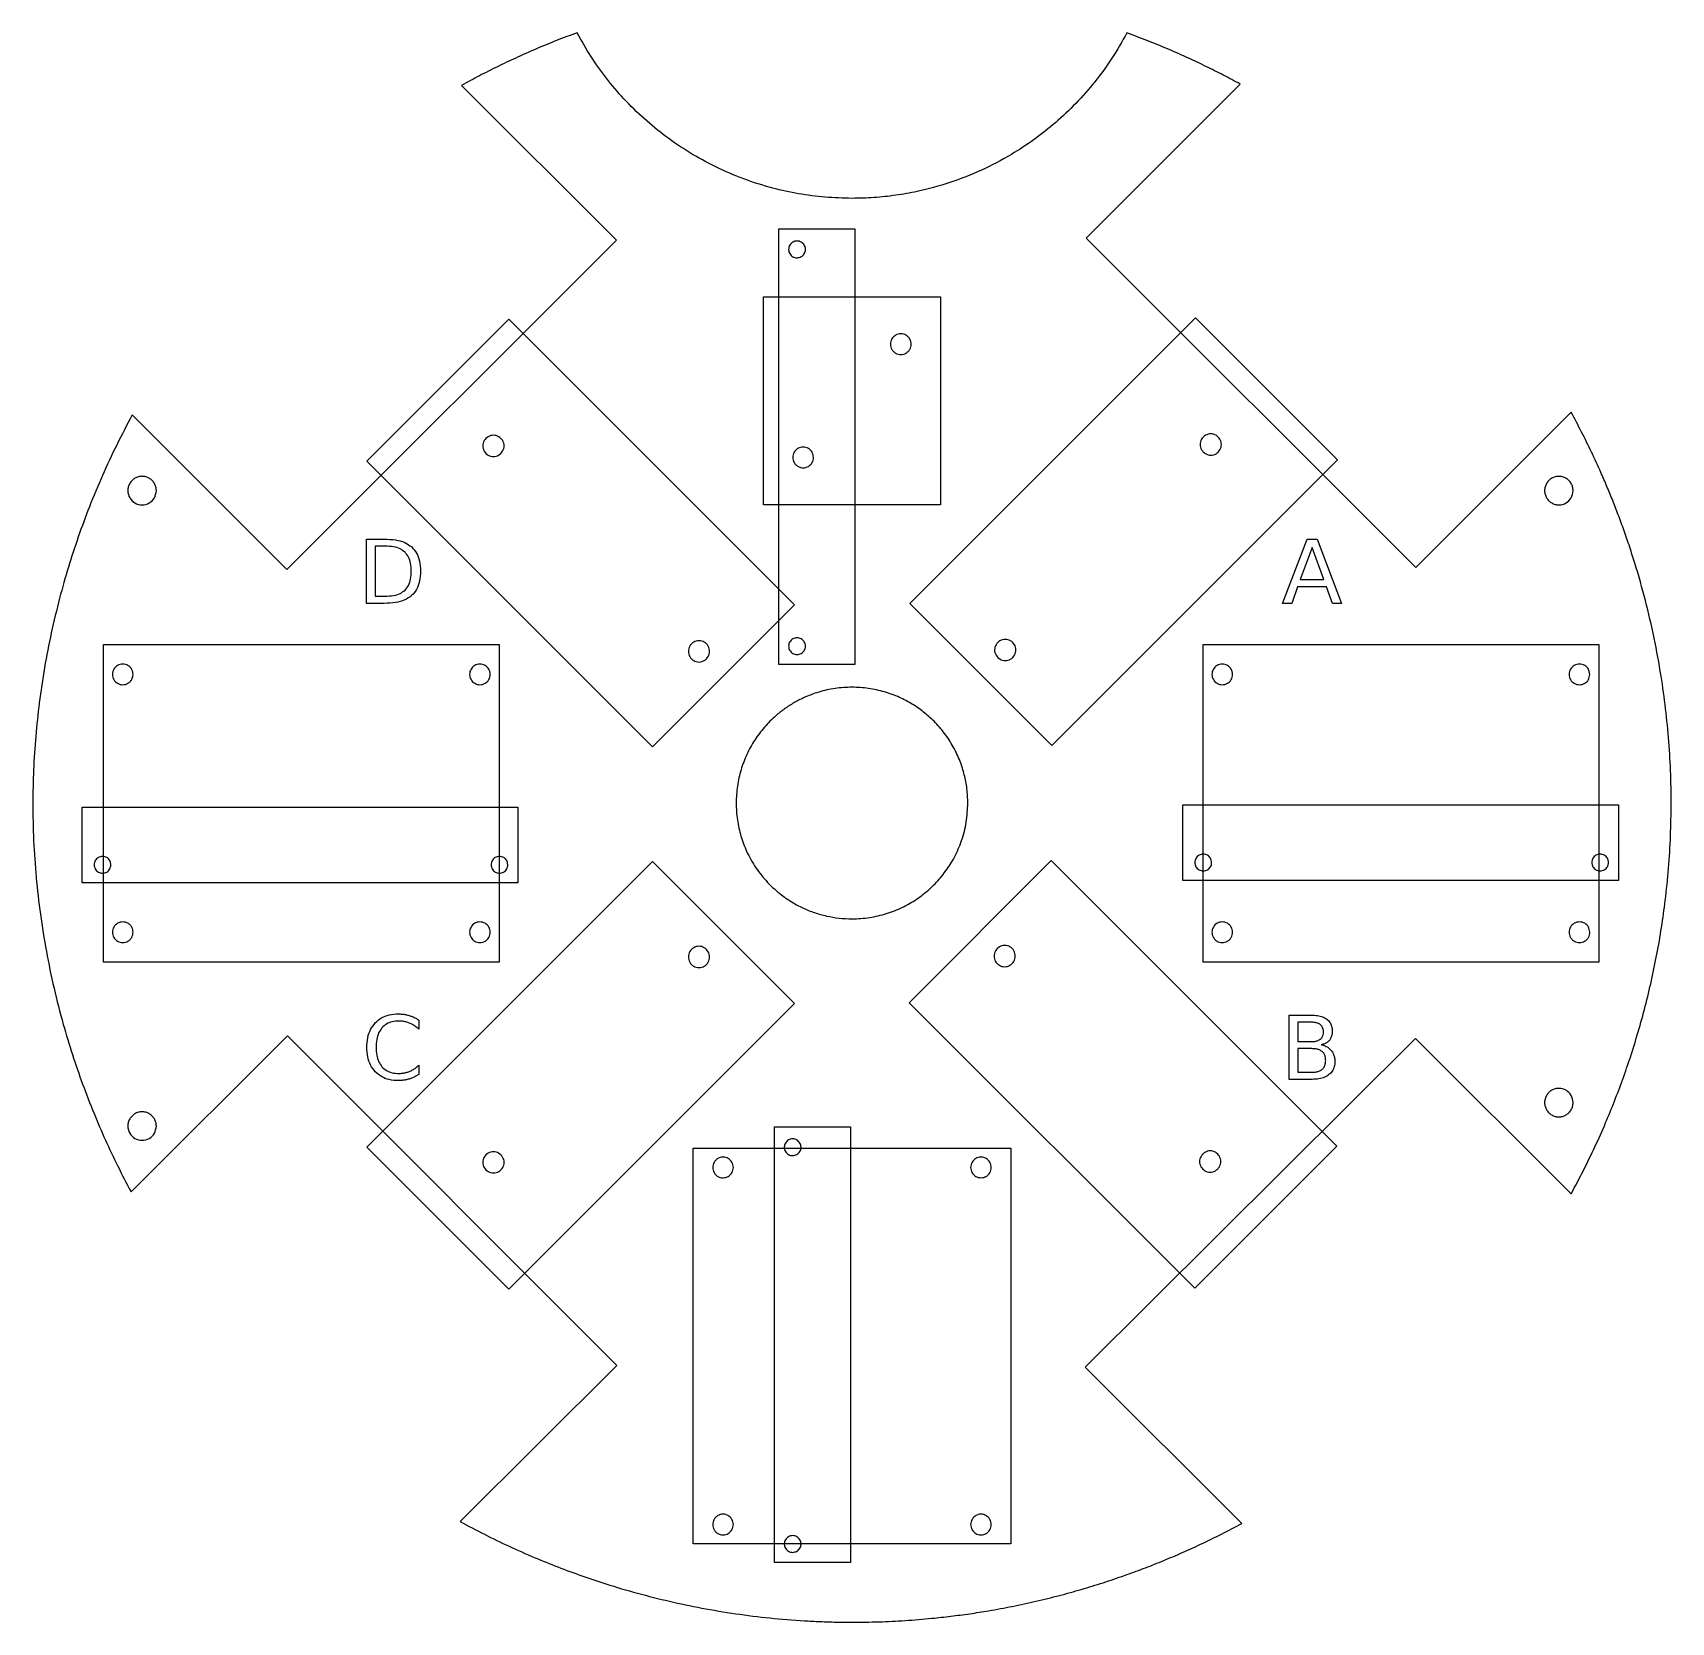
# Model space of a CAD drawing. Extents: x 0 to 210, y 0 to 204.
import ezdxf

# ---------------------------------------------------------------- set-up
doc = ezdxf.new("R2010")
doc.units = 0
doc.layers.add('Capa_1', color=7, linetype='CONTINUOUS')

msp = doc.modelspace()

# ---------------------------------------------------------------- linework, layer by layer
at = {"layer": 'Capa_1', "color": 7}
for p, q in [((69.805352, 203.663562), (69.805352, 203.663562)), ((55.029475, 196.926056), (74.852279, 177.103253)), ((134.974982, 177.373901), (154.691402, 197.090318)), ((74.852279, 177.103253), (32.675491, 134.926466)), ((177.151769, 135.197111), (134.974982, 177.373901)), ((97.96379, 174.847415), (97.96379, 174.847415)), ((112.573509, 163.786123), (112.573509, 163.786123)), ((32.675491, 134.926466), (12.874184, 154.727772)), ((197.039619, 155.084958), (177.151769, 135.197111)), ((60.071248, 149.798909), (60.071248, 149.798909)), ((100.073508, 149.286141), (100.073508, 149.286141)), ((149.955169, 149.978911), (149.955169, 149.978911)), ((15.956914, 145.036114), (15.956914, 145.036114)), ((197.299707, 145.036114), (197.299707, 145.036114)), ((97.96379, 124.047414), (97.96379, 124.047414)), ((86.37562, 123.494537), (86.37562, 123.494537)), ((123.650798, 123.674539), (123.650798, 123.674539)), ((12.983611, 121.509748), (12.983611, 121.509748)), ((58.703611, 121.509748), (58.703611, 121.509748)), ((153.718427, 121.509745), (153.718427, 121.509745)), ((199.438427, 121.509742), (199.438427, 121.509742)), ((119.823507, 105.034388), (119.823507, 105.034388)), ((10.148338, 97.125533), (10.148338, 97.125533)), ((60.948339, 97.125533), (60.948339, 97.125533)), ((151.03327, 97.420175), (151.03327, 97.420175)), ((201.833271, 97.420175), (201.833271, 97.420175)), ((12.983611, 88.489748), (12.983611, 88.489748)), ((58.703611, 88.489748), (58.703611, 88.489748)), ((153.718427, 88.489757), (153.718427, 88.489757)), ((199.438427, 88.489751), (199.438427, 88.489751)), ((86.37562, 86.292356), (86.37562, 86.292356)), ((123.579808, 86.398347), (123.579808, 86.398347)), ((12.714332, 55.273101), (32.759825, 75.212762)), ((32.759825, 75.212762), (74.895273, 32.994084)), ((134.843794, 32.812734), (177.107675, 74.90298)), ((177.107675, 74.90298), (197.053398, 55.000802)), ((197.299707, 66.674422), (197.299707, 66.674422)), ((15.956914, 63.672054), (15.956914, 63.672054)), ((60.071249, 59.987985), (60.071249, 59.987985)), ((97.404933, 59.8852), (97.404933, 59.8852)), ((149.88418, 60.093976), (149.88418, 60.093976)), ((88.490016, 57.043904), (88.490016, 57.043904)), ((121.510004, 57.043904), (121.510004, 57.043904)), ((74.895273, 32.994084), (54.835998, 13.04064)), ((154.901415, 12.798662), (134.843794, 32.812734)), ((88.489988, 11.323913), (88.489988, 11.323913)), ((121.509979, 11.323913), (121.509979, 11.323913)), ((97.404933, 9.085199), (97.404933, 9.085199))]:
    msp.add_line(p, q, dxfattribs=at)
at = {"layer": 'Capa_1', "color": 1}
for p, q in [((95.641177, 122.754647), (95.641177, 178.552425)), ((95.641177, 178.552425), (105.358954, 178.552425)), ((105.358954, 178.552425), (105.358954, 122.754647)), ((93.676289, 169.859735), (116.323511, 169.859735)), ((93.676289, 143.212513), (93.676289, 169.859735)), ((116.323511, 169.859735), (116.323511, 143.212513)), ((42.880105, 148.804839), (61.06532, 166.990054)), ((61.06532, 166.990054), (97.635311, 130.420059)), ((112.391105, 130.600062), (148.961097, 167.170051)), ((148.961097, 167.170051), (167.146309, 148.984836)), ((167.146309, 148.984836), (130.57632, 112.414848)), ((79.450097, 112.234848), (42.880105, 148.804839)), ((116.323511, 143.212513), (93.676289, 143.212513)), ((97.635311, 130.420059), (79.450097, 112.234848)), ((130.57632, 112.414848), (112.391105, 130.600062)), ((9.196389, 125.323346), (59.843614, 125.323346)), ((9.196389, 84.676127), (9.196389, 125.323346)), ((59.843614, 125.323346), (59.843614, 84.676127)), ((149.93121, 125.323346), (200.578432, 125.323346)), ((149.93121, 84.676127), (149.93121, 125.323346)), ((200.578432, 125.323346), (200.578432, 84.676127)), ((105.358954, 122.754647), (95.641177, 122.754647)), ((6.443328, 104.520698), (62.241105, 104.520698)), ((6.443328, 94.80292), (6.443328, 104.520698)), ((62.241105, 104.520698), (62.241105, 94.80292)), ((147.328261, 104.81534), (203.126038, 104.81534)), ((147.328261, 95.097562), (147.328261, 104.81534)), ((203.126038, 104.81534), (203.126038, 95.097562)), ((42.880105, 60.982062), (79.4501, 97.552054)), ((79.4501, 97.552054), (97.635311, 79.366839)), ((112.320105, 79.472839), (130.50532, 97.658054)), ((130.50532, 97.658054), (167.075311, 61.088062)), ((62.241105, 94.80292), (6.443328, 94.80292)), ((203.126038, 95.097562), (147.328261, 95.097562)), ((59.843614, 84.676127), (9.196389, 84.676127)), ((200.578432, 84.676127), (149.93121, 84.676127)), ((97.635311, 79.366839), (61.06532, 42.796848)), ((148.890097, 42.902848), (112.320105, 79.472839)), ((95.08232, 7.792433), (95.08232, 63.59021)), ((95.08232, 63.59021), (104.800098, 63.59021)), ((104.800098, 63.59021), (104.800098, 7.792433)), ((61.06532, 42.796848), (42.880105, 60.982062)), ((84.676378, 10.183902), (84.676378, 60.831126)), ((84.676378, 60.831126), (125.3236, 60.831126)), ((125.3236, 60.831126), (125.3236, 10.183902)), ((167.075311, 61.088062), (148.890097, 42.902848)), ((125.3236, 10.183902), (84.676378, 10.183902)), ((104.800098, 7.792433), (95.08232, 7.792433))]:
    msp.add_line(p, q, dxfattribs=at)
at = {"layer": 'Capa_1', "color": 5}
for p, q in [((42.8408, 138.832238), (45.128344, 138.832238)), ((42.8408, 130.602595), (42.8408, 138.832238)), ((42.8408, 138.832238), (42.8408, 138.832238)), ((160.114189, 130.602595), (163.256115, 138.832238)), ((163.256115, 138.832238), (164.518399, 138.832238)), ((163.256115, 138.832238), (163.256115, 138.832238)), ((164.518399, 138.832238), (167.654814, 130.602595)), ((43.954254, 137.917222), (43.954254, 131.517613)), ((45.299221, 137.917222), (43.954254, 137.917222)), ((43.954254, 137.917222), (43.954254, 137.917222)), ((163.884503, 137.735322), (162.374171, 133.639792)), ((165.400344, 133.639792), (163.884503, 137.735322)), ((163.884503, 137.735322), (163.884503, 137.735322)), ((162.037931, 132.71375), (161.288278, 130.602595)), ((165.74761, 132.71375), (162.037931, 132.71375)), ((162.374171, 133.639792), (165.400344, 133.639792)), ((166.497262, 130.602595), (165.74761, 132.71375)), ((45.128344, 130.602595), (42.8408, 130.602595)), ((43.954254, 131.517613), (45.299221, 131.517613)), ((161.288278, 130.602595), (160.114189, 130.602595)), ((167.654814, 130.602595), (166.497262, 130.602595)), ((160.965817, 77.884246), (163.810086, 77.884246)), ((160.965817, 69.654601), (160.965817, 77.884246)), ((160.965817, 77.884246), (160.965817, 77.884246)), ((49.543578, 77.250347), (49.543578, 76.07626)), ((49.543578, 77.250347), (49.543578, 77.250347)), ((162.079271, 76.969228), (162.079271, 74.48876)), ((163.727404, 76.969228), (162.079271, 76.969228)), ((162.079271, 76.969228), (162.079271, 76.969228)), ((162.079271, 74.48876), (163.727404, 74.48876)), ((162.079271, 73.584766), (162.079271, 70.569619)), ((163.86521, 73.584766), (162.079271, 73.584766)), ((162.079271, 73.584766), (162.079271, 73.584766)), ((49.543578, 71.451564), (49.543578, 70.288498)), ((163.920331, 69.654601), (160.965817, 69.654601)), ((162.079271, 70.569619), (163.86521, 70.569619))]:
    msp.add_line(p, q, dxfattribs=at)
at = {"layer": 'Capa_1', "color": 7}
for points, knots in [([(69.805352, 203.663562), (68.920869, 203.33256), (67.152203, 202.670669), (64.534771, 201.587463), (62.020737, 200.47285), (59.611575, 199.326465), (57.301812, 198.162168), (55.787003, 197.338138), (55.029475, 196.926056)], [0, 0, 0, 0, 2.832997, 5.665028, 8.496611, 11.082258, 13.668354, 16.255292, 16.255292, 16.255292, 16.255292]), ([(104.999897, 182.456656), (103.850083, 182.48616), (101.56211, 182.544871), (98.170475, 183.004681), (94.682578, 183.76342), (91.128364, 184.891655), (87.551535, 186.423355), (84.223044, 188.250231), (81.152693, 190.331759), (78.345214, 192.633025), (75.801809, 195.135768), (73.532195, 197.813808), (71.511468, 200.628654), (70.376004, 202.648465), (69.805352, 203.663562)], [0, 0, 0, 0, 3.448435, 6.861916, 10.248796, 14.147154, 18.029304, 21.903955, 25.519572, 29.142456, 32.779718, 36.20821, 39.663773, 43.15505, 43.15505, 43.15505, 43.15505]), ([(140.189481, 203.642065), (139.570744, 202.548113), (138.339965, 200.372046), (136.125327, 197.359859), (133.714665, 194.615142), (131.112445, 192.153497), (128.354792, 189.969594), (125.192452, 187.889808), (121.594968, 186.000016), (117.54841, 184.40738), (113.851261, 183.399613), (110.590991, 182.822848), (107.809744, 182.515443), (105.93922, 182.476308), (104.999897, 182.456656)], [0, 0, 0, 0, 3.767616, 7.494463, 11.191232, 14.714471, 18.225557, 21.730868, 26.055297, 30.39162, 34.752331, 37.525761, 40.318831, 43.136257, 43.136257, 43.136257, 43.136257]), ([(154.691402, 197.090318), (153.966793, 197.480079), (152.517799, 198.25948), (150.310397, 199.363126), (147.967289, 200.471675), (145.481686, 201.568654), (142.853469, 202.650858), (141.077575, 203.311626), (140.189481, 203.642065)], [0, 0, 0, 0, 2.468232, 4.935703, 7.402758, 10.243951, 13.085563, 15.928115, 15.928115, 15.928115, 15.928115]), ([(97.96379, 174.847415), (97.869839, 174.85457), (97.682714, 174.868822), (97.42084, 174.981469), (97.195849, 175.152853), (97.023336, 175.378142), (96.914864, 175.639934), (96.877756, 175.921031), (96.914865, 176.2021), (97.023334, 176.463975), (97.195858, 176.688955), (97.420807, 176.861491), (97.682838, 176.96986), (98.056827, 177.019828), (98.526433, 176.893807), (98.936356, 176.483404), (99.088638, 175.920052), (98.936478, 175.362487), (98.525954, 174.935068), (98.153049, 174.876925), (97.96379, 174.847415)], [0, 0, 0, 0, 0.281048, 0.559769, 0.840817, 1.121864, 1.400586, 1.681633, 1.962681, 2.241403, 2.52245, 2.803498, 3.082219, 3.363267, 3.924611, 4.469306, 5.03065, 5.591995, 6.13669, 6.698034, 6.698034, 6.698034, 6.698034]), ([(112.573509, 163.786123), (112.564686, 163.670296), (112.547113, 163.439599), (112.408234, 163.116749), (112.196942, 162.839371), (111.919192, 162.626689), (111.596442, 162.49296), (111.249892, 162.447212), (110.903376, 162.492961), (110.580522, 162.626686), (110.303155, 162.839382), (110.090441, 163.116709), (109.956839, 163.439751), (109.895218, 163.900834), (110.050668, 164.479738), (110.556287, 164.985351), (111.135175, 165.140804), (111.596289, 165.07918), (111.919231, 164.945577), (112.196928, 164.732863), (112.408234, 164.455496), (112.54711, 164.132645), (112.564685, 163.90195), (112.573509, 163.786123)], [0, 0, 0, 0, 0.34649, 0.690112, 1.036601, 1.383091, 1.726713, 2.073203, 2.419692, 2.763314, 3.109804, 3.456293, 3.799915, 4.146405, 4.838467, 5.510003, 6.202065, 6.548553, 6.892174, 7.238662, 7.58515, 7.928771, 8.275259, 8.275259, 8.275259, 8.275259]), ([(12.874184, 154.727772), (12.199114, 153.449918), (10.850418, 150.896945), (9.031763, 146.96932), (7.394556, 143.046568), (5.945186, 139.129869), (4.671981, 135.229055), (3.511036, 131.135163), (2.484113, 126.847086), (1.615329, 122.365672), (0.954992, 117.941684), (0.494955, 113.583713), (0.206595, 109.298789), (0.162954, 106.434237), (0.141111, 105.000437)], [0, 0, 0, 0, 4.33501, 8.660742, 12.979161, 17.084288, 21.186086, 25.28611, 29.847043, 34.409792, 38.976489, 43.26141, 47.55356, 51.854858, 51.854858, 51.854858, 51.854858]), ([(209.858681, 105.000437), (209.85673, 105.407809), (209.852831, 106.222267), (209.828826, 107.44335), (209.760983, 109.669188), (209.577877, 112.895249), (209.167846, 117.108491), (208.555828, 121.535821), (207.707855, 126.166687), (206.588211, 130.985881), (205.492928, 134.861264), (204.546863, 137.820313), (203.837288, 139.889857), (203.111449, 141.871067), (202.374811, 143.765131), (201.63241, 145.573353), (200.735845, 147.646841), (199.663029, 149.975977), (198.396246, 152.552192), (197.49206, 154.240271), (197.039619, 155.084958)], [0, 0, 0, 0, 1.222116, 2.443375, 3.663821, 7.90268, 12.134119, 16.359927, 21.307425, 26.252304, 31.197256, 33.384045, 35.571607, 37.760181, 39.713538, 41.668061, 43.623929, 46.49019, 49.360277, 52.234778, 52.234778, 52.234778, 52.234778]), ([(60.071248, 149.798909), (59.875452, 149.655931), (59.489665, 149.374217), (58.739691, 149.389327), (58.104537, 149.752192), (57.736432, 150.392586), (57.736729, 151.127153), (58.103621, 151.766536), (58.743004, 152.133429), (59.477571, 152.133725), (60.117965, 151.76562), (60.48083, 151.130466), (60.495941, 150.380492), (60.214226, 149.994706), (60.071248, 149.798909)], [0, 0, 0, 0, 0.710507, 1.399941, 2.110449, 2.820956, 3.51039, 4.220898, 4.931405, 5.620839, 6.331346, 7.041854, 7.731288, 8.441795, 8.441795, 8.441795, 8.441795]), ([(149.955169, 149.978911), (149.812192, 150.174707), (149.530477, 150.560494), (149.545588, 151.310468), (149.908453, 151.945622), (150.548846, 152.313727), (151.283414, 152.31343), (151.922797, 151.946538), (152.289689, 151.307155), (152.289985, 150.572588), (151.921881, 149.932194), (151.286727, 149.569329), (150.536752, 149.554218), (150.150966, 149.835933), (149.955169, 149.978911)], [0, 0, 0, 0, 0.710507, 1.399941, 2.110449, 2.820956, 3.51039, 4.220898, 4.931405, 5.620839, 6.331346, 7.041854, 7.731288, 8.441795, 8.441795, 8.441795, 8.441795]), ([(100.073508, 149.286141), (100.064686, 149.170313), (100.047113, 148.939617), (99.908234, 148.616766), (99.696942, 148.339387), (99.419193, 148.126705), (99.096442, 147.992975), (98.749891, 147.947227), (98.403375, 147.992976), (98.080521, 148.126702), (97.803153, 148.339398), (97.59044, 148.616725), (97.456836, 148.939769), (97.395227, 149.400844), (97.550599, 149.979799), (98.056567, 150.485173), (98.751098, 150.672915), (99.438496, 150.485324), (99.965442, 149.979209), (100.037126, 149.51947), (100.073508, 149.286141)], [0, 0, 0, 0, 0.34649, 0.690113, 1.036603, 1.383093, 1.726715, 2.073205, 2.419695, 2.763318, 3.109808, 3.456298, 3.79992, 4.14641, 4.838467, 5.509997, 6.202054, 6.89411, 7.565641, 8.257698, 8.257698, 8.257698, 8.257698]), ([(15.956914, 145.036114), (15.906792, 144.714641), (15.808034, 144.081228), (15.08203, 143.383915), (14.134957, 143.125456), (13.178056, 143.384123), (12.480955, 144.080415), (12.266899, 144.87808), (12.351785, 145.513327), (12.53586, 145.9584), (12.828927, 146.340485), (13.211071, 146.633526), (13.655883, 146.817765), (14.133295, 146.880795), (14.610755, 146.817766), (15.055424, 146.633522), (15.438093, 146.3405), (15.729202, 145.958343), (15.920545, 145.513537), (15.944757, 145.195695), (15.956914, 145.036114)], [0, 0, 0, 0, 0.953491, 1.878702, 2.832194, 3.785685, 4.710896, 5.664387, 6.141763, 6.615189, 7.092565, 7.56994, 8.043366, 8.520742, 8.998117, 9.471543, 9.948919, 10.426295, 10.89972, 11.377096, 11.377096, 11.377096, 11.377096]), ([(197.299707, 145.036114), (197.249528, 144.714664), (197.150657, 144.081297), (196.425489, 143.383647), (195.634926, 143.169727), (194.998736, 143.254595), (194.553852, 143.438674), (194.171716, 143.731739), (193.878689, 144.113884), (193.694446, 144.558692), (193.631417, 145.036114), (193.694445, 145.513538), (193.878689, 145.958344), (194.171711, 146.340501), (194.553867, 146.633522), (194.998676, 146.817767), (195.476089, 146.880795), (195.953549, 146.817766), (196.398218, 146.633521), (196.780887, 146.3405), (197.071996, 145.958343), (197.263338, 145.513537), (197.287551, 145.195695), (197.299707, 145.036114)], [0, 0, 0, 0, 0.953491, 1.878702, 2.832193, 3.309568, 3.782993, 4.260369, 4.737745, 5.21117, 5.688546, 6.165922, 6.639347, 7.116724, 7.5941, 8.067525, 8.544902, 9.022277, 9.495702, 9.973078, 10.450454, 10.923879, 11.401255, 11.401255, 11.401255, 11.401255]), ([(97.96379, 124.047414), (97.869839, 124.05457), (97.682714, 124.068821), (97.42084, 124.181468), (97.19585, 124.352851), (97.023336, 124.578141), (96.914864, 124.839932), (96.877756, 125.121029), (96.914864, 125.402098), (97.023333, 125.663974), (97.195858, 125.888954), (97.420806, 126.061491), (97.682837, 126.169859), (98.056828, 126.219828), (98.526434, 126.093806), (98.936356, 125.683402), (99.088638, 125.12005), (98.936478, 124.562485), (98.525954, 124.135068), (98.153049, 124.076924), (97.96379, 124.047414)], [0, 0, 0, 0, 0.281047, 0.559769, 0.840816, 1.121864, 1.400585, 1.681632, 1.96268, 2.241402, 2.52245, 2.803498, 3.08222, 3.363268, 3.924613, 4.469308, 5.030653, 5.591997, 6.136691, 6.698035, 6.698035, 6.698035, 6.698035]), ([(123.650798, 123.674539), (123.50782, 123.870336), (123.226106, 124.256122), (123.241216, 125.006096), (123.604081, 125.641251), (124.244475, 126.009355), (124.979042, 126.009059), (125.618425, 125.642167), (125.985317, 125.002784), (125.985614, 124.268216), (125.617509, 123.627823), (124.982355, 123.264957), (124.232381, 123.249847), (123.846594, 123.531562), (123.650798, 123.674539)], [0, 0, 0, 0, 0.710507, 1.399941, 2.110449, 2.820956, 3.51039, 4.220897, 4.931405, 5.620839, 6.331346, 7.041853, 7.731287, 8.441795, 8.441795, 8.441795, 8.441795]), ([(86.37562, 123.494537), (86.179823, 123.35156), (85.794037, 123.069845), (85.044063, 123.084955), (84.408908, 123.447821), (84.040804, 124.088214), (84.0411, 124.822782), (84.407992, 125.462165), (85.047375, 125.829057), (85.781943, 125.829353), (86.422336, 125.461249), (86.785201, 124.826094), (86.800312, 124.07612), (86.518597, 123.690334), (86.37562, 123.494537)], [0, 0, 0, 0, 0.710507, 1.399941, 2.110449, 2.820956, 3.51039, 4.220897, 4.931405, 5.620839, 6.331346, 7.041853, 7.731287, 8.441795, 8.441795, 8.441795, 8.441795]), ([(12.983611, 121.509748), (12.974787, 121.393921), (12.957213, 121.163226), (12.818336, 120.840376), (12.60703, 120.563008), (12.329333, 120.350296), (12.00639, 120.216688), (11.545284, 120.155088), (10.966336, 120.310356), (10.460963, 120.816723), (10.273164, 121.509748), (10.460963, 122.202773), (10.966336, 122.709141), (11.545284, 122.864408), (12.00639, 122.802809), (12.329333, 122.669201), (12.60703, 122.456488), (12.818336, 122.17912), (12.957213, 121.85627), (12.974787, 121.625575), (12.983611, 121.509748)], [0, 0, 0, 0, 0.346488, 0.690109, 1.036597, 1.383085, 1.726706, 2.073194, 2.765256, 3.436792, 4.128854, 4.820916, 5.492452, 6.184514, 6.531002, 6.874623, 7.221111, 7.567599, 7.91122, 8.257708, 8.257708, 8.257708, 8.257708]), ([(58.703611, 121.509748), (58.667232, 121.276417), (58.595552, 120.816676), (58.0686, 120.310539), (57.381215, 120.123), (56.686612, 120.310539), (56.180883, 120.816676), (55.993205, 121.509748), (56.180883, 122.20282), (56.686612, 122.708957), (57.381215, 122.896496), (58.0686, 122.708957), (58.595552, 122.20282), (58.667232, 121.743079), (58.703611, 121.509748)], [0, 0, 0, 0, 0.692062, 1.363598, 2.05566, 2.747722, 3.419258, 4.11132, 4.803382, 5.474917, 6.166979, 6.859041, 7.530577, 8.222639, 8.222639, 8.222639, 8.222639]), ([(153.718427, 121.509745), (153.682048, 121.276414), (153.610368, 120.816673), (153.083416, 120.310536), (152.396031, 120.122997), (151.701428, 120.310536), (151.195699, 120.816673), (151.008021, 121.509745), (151.195699, 122.202817), (151.701428, 122.708954), (152.396031, 122.896493), (153.083416, 122.708954), (153.610368, 122.202817), (153.682048, 121.743076), (153.718427, 121.509745)], [0, 0, 0, 0, 0.692062, 1.363598, 2.05566, 2.747722, 3.419258, 4.11132, 4.803382, 5.474918, 6.16698, 6.859042, 7.530578, 8.22264, 8.22264, 8.22264, 8.22264]), ([(199.438427, 121.509742), (199.402047, 121.276412), (199.330368, 120.816671), (198.803416, 120.310533), (198.11603, 120.122994), (197.421428, 120.310533), (196.915699, 120.816671), (196.728021, 121.509742), (196.915699, 122.202814), (197.421428, 122.708951), (198.11603, 122.896491), (198.803416, 122.708951), (199.330368, 122.202814), (199.402047, 121.743073), (199.438427, 121.509742)], [0, 0, 0, 0, 0.692062, 1.363598, 2.05566, 2.747722, 3.419258, 4.11132, 4.803382, 5.474917, 6.166979, 6.859041, 7.530577, 8.222639, 8.222639, 8.222639, 8.222639]), ([(119.823507, 105.034388), (119.784777, 104.212263), (119.708346, 102.589831), (119.096549, 100.246193), (118.327793, 98.458304), (117.579501, 97.165201), (116.98472, 96.287601), (116.122088, 95.191683), (114.911386, 93.947036), (113.270421, 92.672286), (111.435908, 91.620103), (109.423568, 90.824685), (107.253121, 90.323358), (105.204711, 90.169263), (103.355091, 90.270643), (101.749369, 90.538169), (100.195053, 90.975845), (98.70335, 91.578216), (97.286659, 92.339353), (95.743969, 93.396783), (94.153797, 94.834914), (92.643394, 96.724772), (91.511754, 98.739802), (90.735167, 100.808909), (90.278713, 102.884829), (90.123945, 105.041187), (90.280661, 107.204163), (90.745675, 109.298553), (91.494574, 111.27339), (92.506051, 113.105577), (93.758517, 114.771372), (95.070253, 116.087182), (96.350418, 117.101814), (97.539168, 117.872632), (98.996088, 118.630335), (100.757337, 119.294526), (102.84133, 119.754693), (104.986477, 119.909319), (107.118576, 119.758496), (109.166048, 119.315089), (111.028665, 118.62688), (112.699717, 117.746729), (114.181582, 116.718868), (115.588946, 115.466986), (116.8818, 113.978156), (118.008263, 112.247311), (118.846175, 110.457784), (119.413192, 108.655303), (119.758763, 106.870156), (119.801767, 105.650809), (119.823507, 105.034388)], [0, 0, 0, 0, 2.463384, 4.861393, 7.218477, 8.280712, 9.339561, 10.396186, 12.46187, 14.530555, 16.610333, 18.785552, 20.998262, 23.26819, 24.923315, 26.545028, 28.141728, 29.758153, 31.361541, 32.956699, 35.359283, 37.764096, 40.183764, 42.260581, 44.37291, 46.538152, 48.723814, 50.85573, 52.951741, 55.038632, 57.113341, 59.184177, 60.593571, 62.007169, 63.427835, 65.513172, 67.634197, 69.808503, 71.942518, 74.024886, 76.07235, 77.880003, 79.677117, 81.469339, 83.517576, 85.573394, 87.645655, 89.424137, 91.231723, 93.07977, 93.07977, 93.07977, 93.07977]), ([(0.141111, 105.000437), (0.162822, 103.413018), (0.206194, 100.24183), (0.54441, 95.499605), (1.083188, 90.761773), (1.844114, 86.035904), (2.823774, 81.330033), (3.953314, 76.927094), (5.191884, 72.824364), (6.503322, 69.0159), (7.918113, 65.366778), (9.423539, 61.877491), (10.994469, 58.540115), (12.140685, 56.362789), (12.714332, 55.273101)], [0, 0, 0, 0, 4.761884, 9.512817, 14.255392, 19.063233, 23.867549, 28.670819, 32.694841, 36.721314, 40.751719, 44.433052, 48.120102, 51.814095, 51.814095, 51.814095, 51.814095]), ([(197.053398, 55.000802), (197.583828, 55.995068), (198.643755, 57.981852), (200.109727, 61.022601), (201.43185, 63.988067), (202.613315, 66.875265), (203.66781, 69.676607), (204.684765, 72.631639), (205.650683, 75.742864), (206.550845, 79.012003), (207.350527, 82.332045), (208.046433, 85.701039), (208.634919, 89.116819), (209.142304, 92.777348), (209.536812, 96.684139), (209.802362, 100.836177), (209.839895, 103.611383), (209.858681, 105.000437)], [0, 0, 0, 0, 3.380431, 6.754915, 10.124397, 13.119642, 16.112279, 19.102922, 22.493766, 25.883694, 29.273573, 32.736968, 36.202144, 39.670042, 43.821378, 47.979666, 52.146658, 52.146658, 52.146658, 52.146658]), ([(10.148338, 97.125533), (10.141182, 97.031582), (10.126931, 96.844457), (10.014284, 96.582583), (9.8429, 96.357593), (9.617611, 96.185079), (9.355819, 96.076607), (9.074722, 96.039499), (8.793653, 96.076608), (8.531778, 96.185077), (8.306798, 96.357602), (8.134261, 96.58255), (8.025893, 96.844581), (7.975925, 97.218571), (8.101946, 97.688176), (8.512349, 98.098099), (9.075701, 98.250382), (9.633266, 98.098221), (10.060684, 97.687698), (10.118828, 97.314792), (10.148338, 97.125533)], [0, 0, 0, 0, 0.281048, 0.559769, 0.840817, 1.121864, 1.400586, 1.681633, 1.962681, 2.241403, 2.52245, 2.803498, 3.082219, 3.363267, 3.924611, 4.469306, 5.03065, 5.591995, 6.13669, 6.698034, 6.698034, 6.698034, 6.698034]), ([(60.948339, 97.125533), (60.941183, 97.031582), (60.926931, 96.844457), (60.814285, 96.582584), (60.642901, 96.357593), (60.417612, 96.18508), (60.155821, 96.076607), (59.874724, 96.039499), (59.593655, 96.076607), (59.331779, 96.185076), (59.106798, 96.357601), (58.934262, 96.582549), (58.825893, 96.84458), (58.775925, 97.218571), (58.901946, 97.688177), (59.31235, 98.098099), (59.875702, 98.250381), (60.433268, 98.098221), (60.860685, 97.687697), (60.918829, 97.314792), (60.948339, 97.125533)], [0, 0, 0, 0, 0.281047, 0.559769, 0.840816, 1.121864, 1.400585, 1.681632, 1.96268, 2.241402, 2.52245, 2.803498, 3.08222, 3.363268, 3.924613, 4.469308, 5.030653, 5.591997, 6.136691, 6.698035, 6.698035, 6.698035, 6.698035]), ([(151.03327, 97.420175), (151.026115, 97.326224), (151.011863, 97.139099), (150.899216, 96.877225), (150.727833, 96.652235), (150.502543, 96.479722), (150.240752, 96.371249), (149.959655, 96.334142), (149.678586, 96.37125), (149.41671, 96.479719), (149.19173, 96.652244), (149.019194, 96.877192), (148.910826, 97.139223), (148.860857, 97.513213), (148.986879, 97.982818), (149.397282, 98.392741), (149.960633, 98.545024), (150.518199, 98.392863), (150.945617, 97.98234), (151.003761, 97.609434), (151.03327, 97.420175)], [0, 0, 0, 0, 0.281048, 0.559769, 0.840817, 1.121864, 1.400586, 1.681633, 1.962681, 2.241403, 2.52245, 2.803498, 3.082219, 3.363267, 3.924611, 4.469306, 5.03065, 5.591995, 6.13669, 6.698034, 6.698034, 6.698034, 6.698034]), ([(201.833271, 97.420175), (201.826116, 97.326224), (201.811864, 97.139099), (201.699217, 96.877226), (201.527834, 96.652235), (201.302545, 96.479722), (201.040753, 96.37125), (200.759656, 96.334142), (200.478587, 96.37125), (200.216711, 96.479719), (199.991731, 96.652243), (199.819194, 96.877192), (199.710826, 97.139223), (199.660857, 97.513213), (199.786879, 97.982819), (200.197283, 98.392742), (200.760635, 98.545024), (201.3182, 98.392863), (201.745618, 97.982339), (201.803762, 97.609434), (201.833271, 97.420175)], [0, 0, 0, 0, 0.281047, 0.559769, 0.840816, 1.121864, 1.400585, 1.681632, 1.96268, 2.241402, 2.52245, 2.803498, 3.08222, 3.363268, 3.924613, 4.469308, 5.030653, 5.591997, 6.136691, 6.698035, 6.698035, 6.698035, 6.698035]), ([(12.983611, 88.489748), (12.974787, 88.373921), (12.957213, 88.143226), (12.818336, 87.820376), (12.60703, 87.543008), (12.329333, 87.330296), (12.00639, 87.196688), (11.545284, 87.135088), (10.966336, 87.290356), (10.460963, 87.796723), (10.273164, 88.489748), (10.460963, 89.182773), (10.966336, 89.689141), (11.545284, 89.844408), (12.00639, 89.782809), (12.329333, 89.649201), (12.60703, 89.436488), (12.818336, 89.15912), (12.957213, 88.83627), (12.974787, 88.605575), (12.983611, 88.489748)], [0, 0, 0, 0, 0.346488, 0.690109, 1.036597, 1.383085, 1.726706, 2.073194, 2.765256, 3.436792, 4.128854, 4.820916, 5.492452, 6.184514, 6.531002, 6.874623, 7.221111, 7.567599, 7.91122, 8.257708, 8.257708, 8.257708, 8.257708]), ([(58.703611, 88.489748), (58.667232, 88.256417), (58.595552, 87.796676), (58.0686, 87.290539), (57.381215, 87.103), (56.686612, 87.290539), (56.180883, 87.796676), (55.993205, 88.489748), (56.180883, 89.18282), (56.686612, 89.688957), (57.381215, 89.876496), (58.0686, 89.688957), (58.595552, 89.18282), (58.667232, 88.723079), (58.703611, 88.489748)], [0, 0, 0, 0, 0.692062, 1.363598, 2.05566, 2.747722, 3.419258, 4.11132, 4.803382, 5.474917, 6.166979, 6.859041, 7.530577, 8.222639, 8.222639, 8.222639, 8.222639]), ([(153.718427, 88.489757), (153.709604, 88.373929), (153.692032, 88.143232), (153.553153, 87.820381), (153.341861, 87.543002), (153.064111, 87.33032), (152.741361, 87.196591), (152.39481, 87.150843), (152.048293, 87.196591), (151.72544, 87.330317), (151.448072, 87.543013), (151.235359, 87.82034), (151.101755, 88.143385), (151.040146, 88.604459), (151.195517, 89.183414), (151.701485, 89.688789), (152.396017, 89.876531), (153.083414, 89.688939), (153.61036, 89.182824), (153.682045, 88.723086), (153.718427, 88.489757)], [0, 0, 0, 0, 0.34649, 0.690113, 1.036603, 1.383093, 1.726715, 2.073205, 2.419695, 2.763318, 3.109808, 3.456298, 3.79992, 4.14641, 4.838467, 5.509997, 6.202054, 6.89411, 7.565641, 8.257698, 8.257698, 8.257698, 8.257698]), ([(199.438427, 88.489751), (199.429604, 88.373923), (199.412032, 88.143226), (199.273153, 87.820376), (199.061861, 87.542997), (198.784111, 87.330314), (198.461361, 87.196585), (198.11481, 87.150837), (197.768293, 87.196586), (197.44544, 87.330312), (197.168072, 87.543008), (196.955359, 87.820335), (196.821755, 88.143379), (196.760146, 88.604453), (196.915517, 89.183409), (197.421485, 89.688783), (198.116016, 89.876525), (198.803414, 89.688934), (199.33036, 89.182819), (199.402045, 88.72308), (199.438427, 88.489751)], [0, 0, 0, 0, 0.34649, 0.690113, 1.036603, 1.383093, 1.726715, 2.073205, 2.419695, 2.763318, 3.109808, 3.456298, 3.79992, 4.14641, 4.838467, 5.509997, 6.202054, 6.89411, 7.565641, 8.257697, 8.257697, 8.257697, 8.257697]), ([(86.37562, 86.292356), (86.518598, 86.09656), (86.800312, 85.710773), (86.785202, 84.960799), (86.422337, 84.325645), (85.781943, 83.957541), (85.047376, 83.957837), (84.407993, 84.324729), (84.041101, 84.964112), (84.040804, 85.698679), (84.408909, 86.339073), (85.044063, 86.701938), (85.794037, 86.717048), (86.179823, 86.435334), (86.37562, 86.292356)], [0, 0, 0, 0, 0.710507, 1.399941, 2.110449, 2.820956, 3.51039, 4.220897, 4.931405, 5.620839, 6.331346, 7.041853, 7.731287, 8.441795, 8.441795, 8.441795, 8.441795]), ([(123.579808, 86.398347), (123.775605, 86.541325), (124.161391, 86.823039), (124.911365, 86.807929), (125.54652, 86.445064), (125.914624, 85.80467), (125.914328, 85.070103), (125.547436, 84.43072), (124.908053, 84.063828), (124.173485, 84.063531), (123.533092, 84.431636), (123.170227, 85.06679), (123.155116, 85.816764), (123.436831, 86.20255), (123.579808, 86.398347)], [0, 0, 0, 0, 0.710507, 1.399941, 2.110449, 2.820956, 3.51039, 4.220897, 4.931405, 5.620839, 6.331346, 7.041853, 7.731287, 8.441795, 8.441795, 8.441795, 8.441795]), ([(197.299707, 66.674422), (197.287551, 66.514841), (197.263338, 66.196999), (197.071996, 65.752193), (196.780887, 65.370036), (196.398218, 65.077015), (195.953549, 64.89277), (195.476089, 64.829742), (194.998676, 64.89277), (194.553867, 65.077014), (194.171711, 65.370035), (193.878689, 65.752193), (193.694445, 66.196998), (193.631417, 66.674422), (193.694446, 67.151844), (193.878689, 67.596653), (194.171716, 67.978797), (194.553852, 68.271862), (194.998736, 68.455941), (195.634926, 68.540809), (196.425489, 68.326889), (197.150657, 67.629239), (197.249528, 66.995872), (197.299707, 66.674422)], [0, 0, 0, 0, 0.477376, 0.950801, 1.428177, 1.905552, 2.378977, 2.856353, 3.333729, 3.807155, 4.284531, 4.761907, 5.235333, 5.712709, 6.190085, 6.66351, 7.140885, 7.618261, 8.091686, 8.569062, 9.522553, 10.447764, 11.401255, 11.401255, 11.401255, 11.401255]), ([(15.956914, 63.672054), (15.906792, 63.350581), (15.808034, 62.717168), (15.08203, 62.019855), (14.134957, 61.761396), (13.178056, 62.020063), (12.480955, 62.716355), (12.266899, 63.51402), (12.351785, 64.149267), (12.53586, 64.59434), (12.828927, 64.976425), (13.211071, 65.269466), (13.655883, 65.453705), (14.133295, 65.516735), (14.610755, 65.453706), (15.055424, 65.269462), (15.438093, 64.97644), (15.729202, 64.594283), (15.920545, 64.149477), (15.944757, 63.831636), (15.956914, 63.672054)], [0, 0, 0, 0, 0.953491, 1.878702, 2.832194, 3.785685, 4.710896, 5.664387, 6.141763, 6.615189, 7.092565, 7.56994, 8.043366, 8.520742, 8.998117, 9.471543, 9.948919, 10.426295, 10.89972, 11.377096, 11.377096, 11.377096, 11.377096]), ([(97.404933, 59.8852), (97.310982, 59.892356), (97.123857, 59.906607), (96.861984, 60.019254), (96.636993, 60.190638), (96.46448, 60.415927), (96.356008, 60.677719), (96.3189, 60.958816), (96.356008, 61.239885), (96.464477, 61.50176), (96.637002, 61.72674), (96.86195, 61.899277), (97.123981, 62.007645), (97.497971, 62.057613), (97.967577, 61.931592), (98.377499, 61.521189), (98.529782, 60.957837), (98.377621, 60.400272), (97.967098, 59.972854), (97.594193, 59.91471), (97.404933, 59.8852)], [0, 0, 0, 0, 0.281048, 0.559769, 0.840817, 1.121864, 1.400586, 1.681633, 1.962681, 2.241403, 2.52245, 2.803498, 3.082219, 3.363267, 3.924611, 4.469306, 5.03065, 5.591995, 6.13669, 6.698034, 6.698034, 6.698034, 6.698034]), ([(60.071249, 59.987985), (60.214226, 59.792188), (60.495941, 59.406402), (60.48083, 58.656428), (60.117965, 58.021273), (59.477571, 57.653169), (58.743004, 57.653465), (58.103621, 58.020357), (57.736729, 58.65974), (57.736432, 59.394308), (58.104537, 60.034702), (58.739691, 60.397567), (59.489665, 60.412677), (59.875452, 60.130963), (60.071249, 59.987985)], [0, 0, 0, 0, 0.710507, 1.399941, 2.110449, 2.820956, 3.51039, 4.220898, 4.931405, 5.620839, 6.331346, 7.041854, 7.731288, 8.441795, 8.441795, 8.441795, 8.441795]), ([(88.490016, 57.043904), (88.374188, 57.052727), (88.143491, 57.070299), (87.820641, 57.209178), (87.543262, 57.42047), (87.330579, 57.69822), (87.19685, 58.02097), (87.151102, 58.367521), (87.196851, 58.714038), (87.330576, 59.036891), (87.543273, 59.314259), (87.8206, 59.526972), (88.143644, 59.660576), (88.604718, 59.722186), (89.183674, 59.566814), (89.689048, 59.060846), (89.87679, 58.366315), (89.689199, 57.678917), (89.183083, 57.151971), (88.723345, 57.080286), (88.490016, 57.043904)], [0, 0, 0, 0, 0.34649, 0.690113, 1.036603, 1.383093, 1.726715, 2.073205, 2.419695, 2.763318, 3.109808, 3.456298, 3.79992, 4.14641, 4.838467, 5.509997, 6.202054, 6.89411, 7.565641, 8.257698, 8.257698, 8.257698, 8.257698]), ([(121.510004, 57.043904), (121.276674, 57.080284), (120.816933, 57.151963), (120.310795, 57.678915), (120.123256, 58.366301), (120.310795, 59.060903), (120.816933, 59.566633), (121.510004, 59.75431), (122.203076, 59.566633), (122.709214, 59.060903), (122.896753, 58.366301), (122.709214, 57.678915), (122.203076, 57.151963), (121.743335, 57.080284), (121.510004, 57.043904)], [0, 0, 0, 0, 0.692062, 1.363598, 2.05566, 2.747722, 3.419258, 4.11132, 4.803382, 5.474918, 6.16698, 6.859042, 7.530578, 8.22264, 8.22264, 8.22264, 8.22264]), ([(149.88418, 60.093976), (150.079976, 60.236953), (150.465763, 60.518668), (151.215737, 60.503557), (151.850891, 60.140692), (152.218996, 59.500298), (152.218699, 58.765731), (151.851807, 58.126348), (151.212424, 57.759456), (150.477857, 57.759159), (149.837463, 58.127264), (149.474598, 58.762418), (149.459487, 59.512392), (149.741202, 59.898179), (149.88418, 60.093976)], [0, 0, 0, 0, 0.710507, 1.399941, 2.110449, 2.820956, 3.51039, 4.220898, 4.931405, 5.620839, 6.331346, 7.041854, 7.731288, 8.441795, 8.441795, 8.441795, 8.441795]), ([(54.835998, 13.04064), (55.872557, 12.485688), (57.94378, 11.3768), (61.116671, 9.848285), (64.252128, 8.456332), (67.348689, 7.202017), (70.399329, 6.074569), (73.79015, 4.939728), (77.530584, 3.834372), (81.62783, 2.80104), (85.823308, 1.920988), (90.113809, 1.203899), (94.495167, 0.660018), (98.105998, 0.365061), (100.931139, 0.222625), (102.964353, 0.156859), (104.321126, 0.146361), (104.999897, 0.141109)], [0, 0, 0, 0, 3.526966, 7.047479, 10.562612, 13.817082, 17.06862, 20.31801, 24.542503, 28.766353, 32.991234, 37.399407, 41.812477, 46.232439, 48.264351, 50.298357, 52.334668, 52.334668, 52.334668, 52.334668]), ([(88.489988, 11.323913), (88.37416, 11.332736), (88.143463, 11.350308), (87.820612, 11.489187), (87.543233, 11.700479), (87.330551, 11.978228), (87.196822, 12.300979), (87.151074, 12.64753), (87.196822, 12.994046), (87.330548, 13.3169), (87.543244, 13.594268), (87.820571, 13.806981), (88.143616, 13.940585), (88.60469, 14.002194), (89.183645, 13.846822), (89.689019, 13.340855), (89.876762, 12.646323), (89.68917, 11.958925), (89.183055, 11.43198), (88.723317, 11.360295), (88.489988, 11.323913)], [0, 0, 0, 0, 0.34649, 0.690113, 1.036603, 1.383093, 1.726715, 2.073205, 2.419695, 2.763318, 3.109808, 3.456298, 3.79992, 4.14641, 4.838467, 5.509997, 6.202054, 6.89411, 7.565641, 8.257697, 8.257697, 8.257697, 8.257697]), ([(104.999897, 0.141109), (106.139085, 0.151992), (108.415453, 0.17374), (111.823593, 0.348593), (114.9004, 0.599406), (117.646904, 0.902045), (120.065955, 1.225463), (122.691457, 1.638967), (125.519226, 2.16106), (128.543308, 2.812214), (131.488624, 3.537909), (134.354667, 4.33177), (137.141334, 5.187705), (139.778216, 6.078581), (142.267583, 6.992109), (144.612171, 7.917112), (147.06747, 8.954296), (149.626881, 10.116776), (152.287039, 11.409955), (154.0295, 12.335518), (154.901415, 12.798662)], [0, 0, 0, 0, 3.417408, 6.828792, 10.23511, 12.67714, 15.117384, 17.556178, 20.650046, 23.742775, 26.835023, 29.748913, 32.66351, 35.579367, 38.097742, 40.617842, 43.140035, 46.093053, 49.050075, 52.011741, 52.011741, 52.011741, 52.011741]), ([(121.509979, 11.323913), (121.276648, 11.360292), (120.816907, 11.431972), (120.31077, 11.958923), (120.123231, 12.646309), (120.31077, 13.340912), (120.816907, 13.846641), (121.509979, 14.034319), (122.203051, 13.846641), (122.709188, 13.340912), (122.896727, 12.646309), (122.709188, 11.958923), (122.203051, 11.431972), (121.74331, 11.360292), (121.509979, 11.323913)], [0, 0, 0, 0, 0.692062, 1.363598, 2.05566, 2.747722, 3.419258, 4.11132, 4.803382, 5.474917, 6.166979, 6.859041, 7.530577, 8.222639, 8.222639, 8.222639, 8.222639]), ([(97.404933, 9.085199), (97.310982, 9.092355), (97.123858, 9.106607), (96.861984, 9.219253), (96.636993, 9.390637), (96.46448, 9.615926), (96.356008, 9.877717), (96.3189, 10.158814), (96.356008, 10.439883), (96.464477, 10.701759), (96.637001, 10.92674), (96.86195, 11.099276), (97.123981, 11.207645), (97.497971, 11.257613), (97.967577, 11.131592), (98.3775, 10.721188), (98.529782, 10.157836), (98.377621, 9.60027), (97.967098, 9.172853), (97.594192, 9.114709), (97.404933, 9.085199)], [0, 0, 0, 0, 0.281047, 0.559769, 0.840816, 1.121864, 1.400585, 1.681632, 1.96268, 2.241402, 2.52245, 2.803498, 3.08222, 3.363268, 3.924613, 4.469308, 5.030653, 5.591997, 6.136691, 6.698035, 6.698035, 6.698035, 6.698035])]:
    msp.add_open_spline(points, degree=3, knots=knots, dxfattribs=at)
at = {"layer": 'Capa_1', "color": 5}
for points, knots in [([(45.128344, 138.832238), (45.613449, 138.813386), (46.503504, 138.778797), (47.732674, 138.476367), (48.352849, 138.037465), (48.639586, 137.83454)], [0, 0, 0, 0, 1.457592, 2.674338, 3.720666, 3.720666, 3.720666, 3.720666]), ([(48.639586, 137.83454), (48.866445, 137.584615), (49.342553, 137.060099), (49.692108, 135.953019), (49.793519, 134.724761), (49.695475, 133.486956), (49.328538, 132.393056), (48.666308, 131.542211), (47.712367, 130.975321), (46.503826, 130.650899), (45.613231, 130.619624), (45.128344, 130.602595)], [0, 0, 0, 0, 1.002433, 2.1038, 3.395964, 4.694893, 5.802068, 6.809764, 7.85765, 9.072627, 10.524724, 10.524724, 10.524724, 10.524724]), ([(47.790712, 137.14552), (47.589219, 137.30225), (47.15713, 137.638348), (46.279176, 137.876348), (45.644508, 137.90282), (45.299221, 137.917222)], [0, 0, 0, 0, 0.759694, 1.629116, 2.666499, 2.666499, 2.666499, 2.666499]), ([(47.790712, 132.289313), (47.952097, 132.485797), (48.29589, 132.904362), (48.536878, 133.765957), (48.610264, 134.723444), (48.536984, 135.679223), (48.295522, 136.53542), (47.952069, 136.950508), (47.790712, 137.14552)], [0, 0, 0, 0, 0.75569, 1.609827, 2.624228, 3.63192, 4.480818, 5.23303, 5.23303, 5.23303, 5.23303]), ([(45.299221, 131.517613), (45.644508, 131.532015), (46.279176, 131.558487), (47.15713, 131.796486), (47.589219, 132.132584), (47.790712, 132.289313)], [0, 0, 0, 0, 1.037384, 1.906806, 2.666498, 2.666498, 2.666498, 2.666498]), ([(43.981816, 76.886545), (44.23814, 77.117333), (44.757439, 77.584895), (45.796814, 77.959569), (46.698265, 78.050041), (47.403306, 78.018629), (47.869552, 77.955428), (48.167255, 77.874586), (48.314367, 77.834637)], [0, 0, 0, 0, 1.026343, 2.07931, 3.243852, 3.726973, 4.194695, 4.651615, 4.651615, 4.651615, 4.651615]), ([(48.314367, 77.834637), (48.458192, 77.787422), (48.745785, 77.693009), (49.15843, 77.496613), (49.414743, 77.332725), (49.543578, 77.250347)], [0, 0, 0, 0, 0.453849, 0.90752, 1.366017, 1.366017, 1.366017, 1.366017]), ([(163.810086, 77.884246), (164.072548, 77.874876), (164.561189, 77.857432), (165.233705, 77.682778), (165.777685, 77.388417), (166.181431, 76.972068), (166.419667, 76.44101), (166.477223, 75.894913), (166.439903, 75.396453), (166.324688, 74.983994), (166.124784, 74.639696), (165.842817, 74.371192), (165.484434, 74.179382), (165.214223, 74.122006), (165.07237, 74.091885)], [0, 0, 0, 0, 0.786153, 1.463627, 2.064694, 2.62007, 3.171756, 3.777438, 4.24822, 4.665675, 5.051168, 5.4276, 5.81972, 6.253062, 6.253062, 6.253062, 6.253062]), ([(43.981816, 70.635764), (43.76477, 70.91114), (43.31877, 71.477), (42.975517, 72.571958), (42.870758, 73.76198), (42.975386, 74.951928), (43.318181, 76.047368), (43.764721, 76.612026), (43.981816, 76.886545)], [0, 0, 0, 0, 1.04439, 2.146076, 3.378637, 4.613635, 5.715321, 6.757703, 6.757703, 6.757703, 6.757703]), ([(44.830687, 76.252649), (44.678477, 76.039741), (44.356935, 75.589974), (44.127686, 74.719822), (44.055978, 73.761983), (44.127771, 72.804056), (44.357509, 71.934348), (44.678517, 71.483419), (44.830687, 71.269663)], [0, 0, 0, 0, 0.779579, 1.646856, 2.652299, 3.655301, 4.522577, 5.304227, 5.304227, 5.304227, 5.304227]), ([(49.543578, 76.07626), (49.418325, 76.186082), (49.173134, 76.401066), (48.768314, 76.662971), (48.348491, 76.867085), (47.911685, 77.013057), (47.457526, 77.099819), (46.856974, 77.13441), (46.150479, 77.064065), (45.382017, 76.782326), (45.012224, 76.427056), (44.830687, 76.252649)], [0, 0, 0, 0, 0.499207, 0.977237, 1.441263, 1.896406, 2.354774, 2.82419, 3.69675, 4.472624, 5.22081, 5.22081, 5.22081, 5.22081]), ([(163.727404, 74.48876), (163.893786, 74.493954), (164.199249, 74.50349), (164.614262, 74.60132), (164.945161, 74.770657), (165.182896, 75.025485), (165.31913, 75.356759), (165.354887, 75.727983), (165.31905, 76.0986), (165.182623, 76.428116), (164.944207, 76.681474), (164.615039, 76.854694), (164.199376, 76.95414), (163.893782, 76.963909), (163.727404, 76.969228)], [0, 0, 0, 0, 0.498459, 0.915125, 1.268918, 1.597862, 1.937798, 2.323796, 2.706754, 3.045002, 3.373497, 3.728758, 4.145874, 4.644374, 4.644374, 4.644374, 4.644374]), ([(165.193639, 73.215452), (165.08401, 73.290556), (164.847143, 73.452827), (164.383305, 73.564863), (164.047768, 73.577753), (163.86521, 73.584766)], [0, 0, 0, 0, 0.39599, 0.855593, 1.404058, 1.404058, 1.404058, 1.404058]), ([(165.07237, 74.091885), (165.243707, 74.045774), (165.573274, 73.957078), (166.01591, 73.706907), (166.236806, 73.470013), (166.345678, 73.353256)], [0, 0, 0, 0, 0.531317, 1.021995, 1.498868, 1.498868, 1.498868, 1.498868]), ([(44.830687, 71.269663), (45.012323, 71.096329), (45.382648, 70.742931), (46.150799, 70.463418), (46.856989, 70.393456), (47.457528, 70.427993), (47.911685, 70.514766), (48.348492, 70.660735), (48.768314, 70.864852), (49.173134, 71.126757), (49.418325, 71.341742), (49.543578, 71.451564)], [0, 0, 0, 0, 0.746223, 1.521416, 2.393909, 2.863325, 3.321693, 3.776836, 4.240863, 4.718893, 5.2181, 5.2181, 5.2181, 5.2181]), ([(163.86521, 70.569619), (164.048332, 70.57595), (164.384906, 70.587585), (164.842225, 70.707508), (165.204722, 70.917268), (165.459853, 71.229375), (165.604226, 71.629452), (165.642717, 72.081052), (165.603227, 72.529253), (165.464863, 72.935338), (165.281753, 73.12445), (165.193639, 73.215452)], [0, 0, 0, 0, 0.548465, 1.008068, 1.404058, 1.784311, 2.191407, 2.661213, 3.132847, 3.538227, 3.914243, 3.914243, 3.914243, 3.914243]), ([(166.345678, 73.353256), (166.437788, 73.223046), (166.62458, 72.958989), (166.772756, 72.475095), (166.822756, 71.907746), (166.757305, 71.292464), (166.500565, 70.692989), (166.062348, 70.220076), (165.47026, 69.884281), (164.737665, 69.685139), (164.205666, 69.665262), (163.920331, 69.654601)], [0, 0, 0, 0, 0.47594, 0.965174, 1.494948, 2.179256, 2.799565, 3.417339, 4.078056, 4.816789, 5.671334, 5.671334, 5.671334, 5.671334]), ([(49.543578, 70.288498), (49.412718, 70.204796), (49.152984, 70.038663), (48.736159, 69.840952), (48.305784, 69.685849), (47.859916, 69.5747), (47.398189, 69.50869), (46.696116, 69.478149), (45.797163, 69.567856), (44.758036, 69.940388), (44.238232, 70.406054), (43.981816, 70.635764)], [0, 0, 0, 0, 0.465638, 0.924208, 1.380442, 1.836175, 2.300259, 2.777263, 3.941738, 4.99404, 6.018485, 6.018485, 6.018485, 6.018485])]:
    msp.add_open_spline(points, degree=3, knots=knots, dxfattribs=at)

doc.saveas('drawing.dxf')
